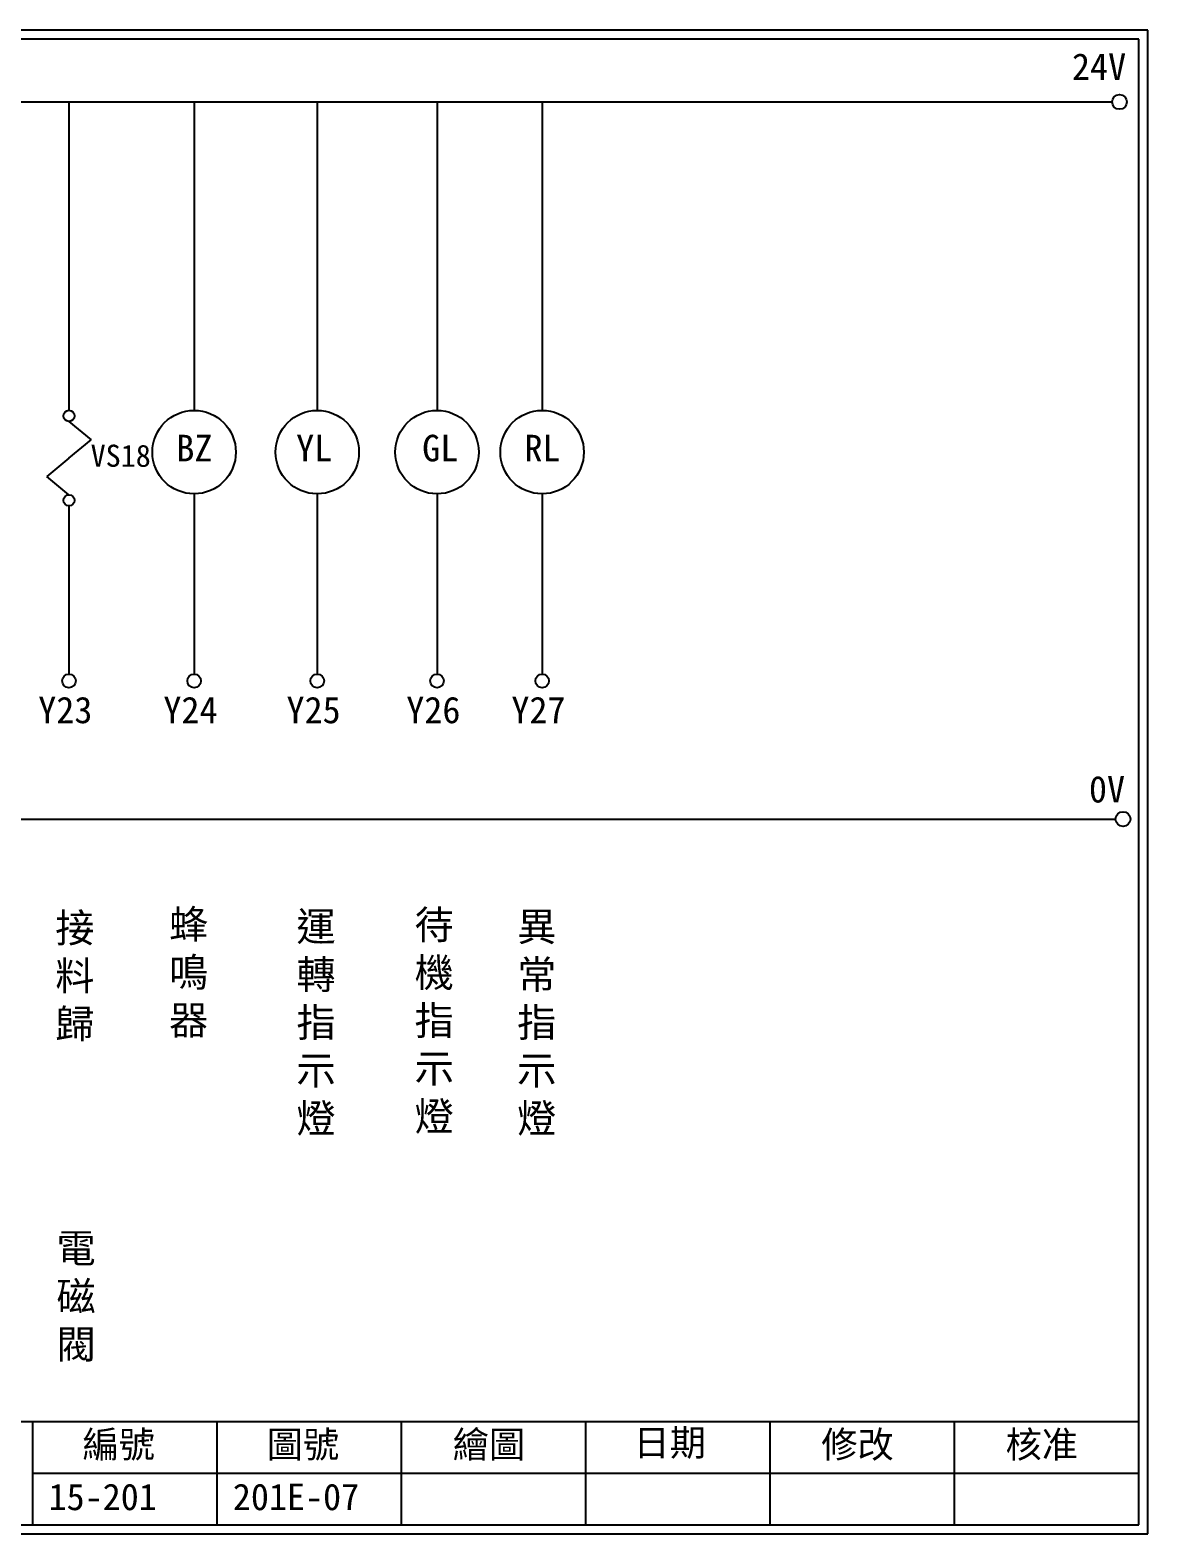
# Model space of a CAD drawing. Extents: x 889 to 1176, y 251 to 455.
# Drawn here: x 1024.4 to 1176.1, y 251.2 to 455.2 of the extents above; entities that cross this region are included whole.
import ezdxf

# ---------------------------------------------------------------- set-up
doc = ezdxf.new("R2010")
doc.units = 0
doc.layers.get('0').update_dxf_attribs({"linetype": 'CONTINUOUS'})
doc.layers.add('圖框層', color=7, linetype='CONTINUOUS')
doc.layers.add('標尺寸層', color=3, linetype='CONTINUOUS')
doc.styles.add('CNS', font='romanc.shx', dxfattribs={"bigfont": 'chineset.shx'})
doc.styles.add('STSL', font='kaiu.ttf')

msp = doc.modelspace()

# ---------------------------------------------------------------- linework, layer by layer
for centre in [(1172.21, 445.42), (1172.69, 348.15)]:
    msp.add_circle(centre, 1)
at = {"layer": '圖框層', "color": 7}
for p, q in [((1176.07, 455.16), (889.07, 455.16)), ((1176.07, 251.2), (1176.07, 455.16)), ((1174.82, 453.91), (890.32, 453.91)), ((1174.82, 252.44), (1174.82, 453.91)), ((890.32, 266.44), (1174.82, 266.44)), ((1024.82, 252.44), (1024.82, 266.44)), ((1049.82, 252.44), (1049.82, 266.44)), ((1074.82, 252.44), (1074.82, 266.44)), ((1099.82, 252.44), (1099.82, 266.44)), ((1124.82, 252.44), (1124.82, 266.44)), ((1149.82, 252.44), (1149.82, 266.44)), ((1024.82, 259.44), (1174.82, 259.44)), ((889.07, 251.2), (1176.07, 251.2)), ((890.32, 252.44), (1174.82, 252.44))]:
    msp.add_line(p, q, dxfattribs=at)
at = {"layer": '標尺寸層', "color": 7}
for p, q in [((893.61, 445.42), (1171.21, 445.42)), ((1029.7, 445.42), (1029.7, 403.59)), ((1046.68, 445.42), (1046.68, 403.59)), ((1063.38, 445.42), (1063.38, 403.59)), ((1079.63, 445.42), (1079.63, 403.59)), ((1093.89, 445.42), (1093.89, 403.59)), ((1029.7, 402.09), (1032.7, 399.6)), ((1029.7, 397.11), (1032.7, 399.6)), ((1029.7, 397.11), (1026.69, 394.62)), ((1029.7, 392.13), (1026.69, 394.62)), ((1046.68, 392.26), (1046.68, 367.81)), ((1063.38, 392.26), (1063.38, 367.81)), ((1079.63, 392.26), (1079.63, 367.81)), ((1093.89, 392.26), (1093.89, 367.81)), ((1029.7, 390.63), (1029.7, 367.81)), ((893.82, 348.15), (1171.69, 348.15))]:
    msp.add_line(p, q, dxfattribs=at)
for centre, radius in [((1029.7, 402.84), 0.751), ((1046.68, 397.92), 5.66), ((1063.38, 397.92), 5.66), ((1079.63, 397.92), 5.66), ((1093.89, 397.92), 5.66), ((1029.7, 391.38), 0.751), ((1029.7, 366.89), 0.92), ((1046.68, 366.89), 0.92), ((1063.38, 366.89), 0.92), ((1079.63, 366.89), 0.92), ((1093.89, 366.89), 0.92)]:
    msp.add_circle(centre, radius, dxfattribs=at)

# ---------------------------------------------------------------- texts
at = {"layer": '圖框層', "color": 4, "style": 'STSL'}
for s, height, p in [('24V', 3.6, (1165.77, 448.41)), ('BZ', 3.6, (1044.27, 396.67)), ('YL', 3.6, (1060.52, 396.67)), ('GL', 3.6, (1077.62, 396.67)), ('RL', 3.6, (1091.48, 396.67)), ('VS18', 3, (1032.64, 395.93)), ('Y23 ', 3.6, (1025.53, 361.15)), ('Y24 ', 3.6, (1042.51, 361.15)), ('Y25 ', 3.6, (1059.21, 361.15)), ('Y26 ', 3.6, (1075.46, 361.15)), ('Y27 ', 3.6, (1089.72, 361.15)), ('0V', 3.6, (1168.07, 350.4)), ('編號', 3.6, (1031.54, 261.53)), ('圖號', 3.6, (1056.54, 261.53)), ('繪圖', 3.6, (1081.76, 261.53)), ('日期', 3.6, (1106.29, 261.78)), ('修改', 3.6, (1131.76, 261.53)), ('核准', 3.6, (1156.76, 261.53)), ('15-201', 3.6, (1026.93, 254.42)), ('201E-07', 3.6, (1051.93, 254.42))]:
    msp.add_text(s, height=height, dxfattribs=at).set_placement(p)
at = {"layer": '標尺寸層', "color": 7, "char_height": 3.9, "attachment_point": 5, "style": 'CNS'}
for s, insert, width in [('{\\fDFKai-SB|b0|i0|c136|p65;接料歸}', (1030.5, 326.67), 2.8481), ('{\\fDFKai-SB|b0|i0|c136|p65;蜂鳴器}', (1045.94, 327.17), 2.8481), ('{\\fDFKai-SB|b0|i0|c136|p65;運轉指示燈}', (1063.22, 320.36), 2.8481), ('{\\fDFKai-SB|b0|i0|c136|p65;待機指示燈}', (1079.25, 320.62), 2.8481), ('{\\fDFKai-SB|b0|i0|c136|p65;異常指示燈}', (1093.16, 320.36), 2.8481), ('{\\fDFKai-SB|b0|i0|c136|p65;電磁閥}', (1030.67, 283.21), 8.6627)]:
    msp.add_mtext(s, dxfattribs=dict(at, insert=insert, width=width))

doc.saveas('drawing.dxf')
